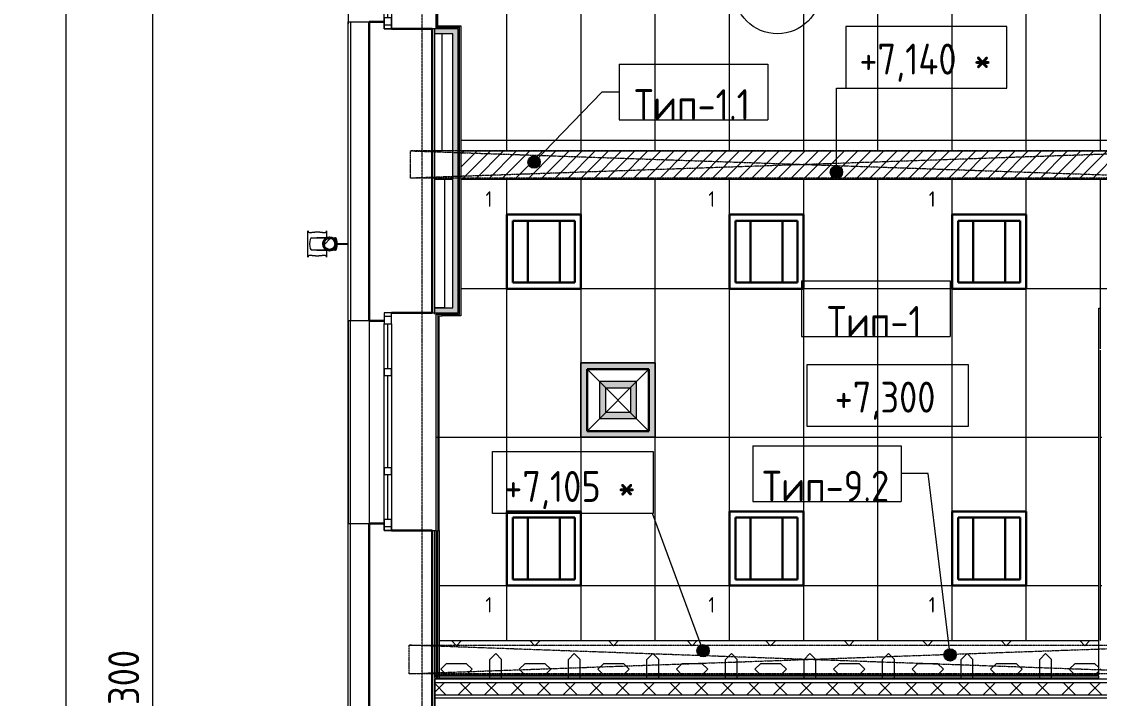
# Model space of a CAD drawing. Header units: millimetres. Extents: x -10474 to 67905, y -3824 to 44223.
# Drawn here: x -9738 to -1025, y 28340 to 33811 of the extents above; entities that cross this region are included whole.
import ezdxf

# ---------------------------------------------------------------- set-up
doc = ezdxf.new("R2010")
doc.units = ezdxf.units.MM
for name, pattern in [('ADSK_Линия сетки', [25, 20, -2.5, 0, -2.5]), ('ADSK_Штрих_ш3 п1_5', [4.5, 3, -1.5]), ('ADSK_Штрихпунктирная 2 точки_ш15 п1_5 п1_5 п1_5', [19.5, 15, -1.5, 0, -1.5, 0, -1.5])]:
    doc.linetypes.add(name, pattern=pattern)
for name, color, linetype, lineweight in [('_ Окна', 7, 'Continuous', 9), ('Аннотация', 7, 'Continuous', 20), ('Каркас', 7, 'Continuous', 18), ('Марки', 7, 'Continuous', 20), ('Марки помещений', 7, 'Continuous', 20), ('Обобщенные модели', 7, 'Continuous', 18), ('Окна', 7, 'Continuous', 9), ('Оси', 7, 'Continuous', 9), ('Отметки', 7, 'Continuous', 9), ('Перекрытие штриховка', 7, 'Continuous', 18), ('Потолки', 7, 'Continuous', 9), ('Потолки штриховка', 7, 'Continuous', 9), ('Размеры', 7, 'Continuous', 9), ('Размеры-100', 7, 'Continuous', 9), ('Стены внутренние', 7, 'Continuous', 18), ('Стены наружные', 7, 'Continuous', 18), ('Стены несущие', 7, 'Continuous', 30), ('Стены отделка', 7, 'Continuous', 30), ('Стены штриховка', 7, 'Continuous', 9), ('Узлы', 7, 'Continuous', 18)]:
    doc.layers.add(name, color=color, linetype=linetype, lineweight=lineweight)
doc.layers.add('Линии', color=7, linetype='Continuous', lineweight=9, true_color=0x00a600)
doc.styles.add('GOST Common_2', font='GOST_Common.ttf', dxfattribs={"width": 0.9, "height": 250})
doc.styles.add('GOST Common_4', font='GOST_Common.ttf', dxfattribs={"width": 0.9, "height": 125})
doc.styles.add('GOST Common_B', font='', dxfattribs={"width": 0.9, "height": 250})
doc.styles.get('GOST Common_B').set_extended_font_data('GOST Common', bold=True)
doc.dimstyles.new('ADSK_Основной_2_5_мм_Оси', dxfattribs={"dimscale": 304.8, "dimtxt": 251.428749, "dimasz": 0.463911, "dimexe": 0.492126, "dimexo": 0.492126, "dimgap": 0.098425, "dimtad": 1, "dimrnd": 0.01, "dimdsep": 46, "dimtxsty": 'GOST Common_2', "dimblk1": 'OBLIQUE', "dimblk2": 'OBLIQUE', "dimsah": 1, "dimcen": 0.09, "dimdle": 0.492126, "dimazin": 2, "dimtfac": 1, "dimtdec": 4, "dimtix": 1, "dimtmove": 0, "dimatfit": 3, "dimfxl": 1, "dimtvp": 1, "dimtolj": 1, "dimtzin": 0, "dimlwd": 20, "dimlwe": 20, "dimarcsym": 2})

# ---------------------------------------------------------------- blocks, each defined once
blk = doc.blocks.new('окно трехпол с фрамугой - 1740 и 1760 -2300_h___нов_ ок1-V9-План потолков 2-го этажа')
at = {"layer": '_ Окна', "lineweight": 18}
for p, q in [((-880, 75), (-880, 135)), ((-880, 135), (-790, 135)), ((-790, 135), (-790, 75)), ((-430, 75), (-430, 135)), ((-430, 135), (-370, 135)), ((-370, 135), (-370, 75)), ((370, 75), (370, 135)), ((370, 135), (430, 135)), ((430, 135), (430, 75)), ((790, 135), (790, 75)), ((880, 135), (790, 135)), ((880, 75), (880, 135)), ((-790, 75), (-880, 75)), ((-370, 75), (-430, 75)), ((430, 75), (370, 75)), ((790, 75), (880, 75))]:
    blk.add_line(p, q, dxfattribs=at)
at = {"layer": '_ Окна'}
for p, q in [((-850, 75), (-850, 135)), ((-790, 105), (-430, 105)), ((-370, 105), (370, 105)), ((430, 105), (790, 105)), ((850, 75), (850, 135))]:
    blk.add_line(p, q, dxfattribs=at)
at = {"layer": 'Окна'}
for p, q in [((-880, 135), (-880, 75)), ((-790, 135), (-880, 135)), ((-790, 135), (-430, 135)), ((-370, 135), (-430, 135)), ((-370, 135), (370, 135)), ((430, 135), (370, 135)), ((430, 135), (790, 135)), ((880, 135), (790, 135)), ((880, 75), (880, 135)), ((-880, 75), (-790, 75)), ((-430, 75), (-790, 75)), ((-430, 75), (-370, 75)), ((370, 75), (-370, 75)), ((370, 75), (430, 75)), ((790, 75), (430, 75)), ((790, 75), (880, 75))]:
    blk.add_line(p, q, dxfattribs=at)
blk = doc.blocks.new('Водосток - Тип 1 _карниз больше 490мм_-V24-План потолков 2-го этажа')
at = {"layer": 'Обобщенные модели', "lineweight": 9}
h = blk.add_hatch(dxfattribs=at)
h.set_pattern_fill('FP_56', color=256, style=0, pattern_type=2)
h.set_pattern_definition([(315, (-31888.43, -7087.79), (106.066, 106.066), [])])
h.paths.add_polyline_path([(76.3, 148.9), (85.9, 128.8), (103.5, 114.9), (125, 110), (146.7, 115), (164.1, 128.8), (173.7, 148.9), (173.3, 172.1), (164.1, 191.2), (144.7, 205.5), (125, 210), (103.3, 205), (85.9, 191.2), (76.3, 171.1), (76.3, 154.4)])
at = {"layer": 'Обобщенные модели'}
for p, q in [((18.8, 335), (24.9, 335)), ((75, 184.9), (75, 306.2)), ((75, 263.6), (75, 306.2)), ((175, 306.2), (175, 184.4)), ((175, 306.2), (175, 263.6)), ((225.1, 335), (231.2, 335)), ((24.9, 185), (18.8, 185)), ((75, 173), (75, 183.5)), ((175, 177.5), (175, 173)), ((231.2, 185), (225.1, 185)), ((75, 113.8), (75, 147)), ((75, 113.8), (75, 147)), ((120, 10), (120, 109.1)), ((130, 109.1), (130, 10)), ((175, 147), (175, 113.8)), ((175, 147), (175, 113.8))]:
    blk.add_line(p, q, dxfattribs=at)
at = {"layer": 'Обобщенные модели', "flags": 128}
for points in [[(75, 263.6), (75, 258), (75, 252.4), (75, 246.9), (75, 241.5), (75, 236.2), (75, 231.1), (75, 226), (75, 221.1), (75, 216.4), (75, 211.8), (75, 207.3), (75, 203), (75, 198.9), (75, 194.9), (75, 191.2), (75, 187.6), (75, 184.3), (75, 181.1), (75, 178.1), (75, 175.4), (75, 173)], [(175, 173), (175, 174.3), (175, 177), (175, 179.8), (175, 182.9), (175, 186.2), (175, 189.7), (175, 193.4), (175, 197.2), (175, 201.3), (175, 205.5), (175, 209.9), (175, 214.4), (175, 219.1), (175, 224), (175, 229), (175, 234.1), (175, 239.3), (175, 244.6), (175, 250.1), (175, 255.6), (175, 261.3), (175, 263.6)], [(75, 183.8), (75, 188.9), (75, 194), (75, 198.9), (75, 203.6), (75, 208.2), (75, 212.7), (75, 217), (75, 221.1), (75, 225.1), (75, 228.8), (75, 232.4), (75, 235.7), (75, 238.9), (75, 241.9), (75, 244.6), (75, 247.2), (75, 249.5), (75, 251.6), (75, 253.4), (75, 255.1), (75, 256.5), (75, 257.7), (75, 258.6), (75, 259.3), (75, 259.8), (75, 260)], [(75, 173.1), (75, 178.5), (75, 183.5)], [(175, 259.9), (175, 259.5), (175, 258.9), (175, 258.1), (175, 257), (175, 255.7), (175, 254.2), (175, 252.4), (175, 250.4), (175, 248.2), (175, 245.7), (175, 243), (175, 240.2), (175, 237.1), (175, 233.8), (175, 230.3), (175, 226.6), (175, 222.8), (175, 218.7), (175, 214.5), (175, 210.1), (175, 205.6), (175, 200.9), (175, 196), (175, 191), (175, 185.9), (175, 184.1)], [(175, 177.5), (175, 175.4), (175, 173)]]:
    blk.add_lwpolyline(points, dxfattribs=at)
at = {"layer": 'Обобщенные модели'}
for start, end in [(90, 270), (270, 90)]:
    blk.add_arc((125, 160), 52, start, end, dxfattribs=at)
at = {"layer": 'Обобщенные модели', "lineweight": 40}
for start, end in [(90, 270), (270, 90)]:
    blk.add_arc((125, 160), 50, start, end, dxfattribs=at)
at = {"layer": 'Обобщенные модели'}
for centre, major_axis, start_param, end_param in [((125, 306.2), (-50, 0), 4.712389, 6.283185), ((125, 306.2), (-50, 0), 4.712389, 6.283185), ((125, 306.2), (-50, 0), 3.141593, 4.712389), ((125, 306.2), (-50, 0), 3.141593, 4.712389), ((125, 113.8), (50, 0), 2.395226, 4.614684), ((125, 113.8), (50, 0), 2.395226, 4.614684), ((125, 113.8), (50, 0), 4.80927, 7.029552), ((125, 113.8), (50, 0), 4.80927, 7.029552)]:
    blk.add_ellipse(centre, major_axis=major_axis, ratio=0.309017, start_param=start_param, end_param=end_param, dxfattribs=at)
for points, knots in [([(18.8, 185), (21.1, 185), (25.1, 185.7), (28.9, 188.6), (30.8, 192.1), (31.6, 194.9), (32, 197.4), (32.1, 199.4), (32.2, 201.5), (32.2, 203.8), (32.1, 206.2), (31.9, 208.7), (31.6, 211.4), (31.3, 214.1), (31, 217), (30.6, 219.9), (30.2, 222.9), (29.8, 226), (29.4, 229.2), (29, 232.4), (28.7, 235.7), (28.3, 240.2), (27.8, 245.9), (27.4, 255.3), (27.4, 264.8), (27.8, 274.1), (28.3, 279.8), (28.7, 284.3), (29, 287.6), (29.4, 290.8), (29.8, 294), (30.2, 297.1), (30.6, 300.1), (31, 303.1), (31.3, 305.9), (31.6, 308.6), (31.9, 311.3), (32.1, 313.8), (32.2, 316.2), (32.2, 318.5), (32.1, 320.6), (32, 322.7), (31.6, 325.1), (30.8, 327.9), (28.9, 331.5), (25.1, 334.3), (21.1, 335), (18.8, 335)], [-1, -1, -1, -1, -0.941176, -0.882353, -0.852941, -0.823529, -0.808824, -0.794118, -0.779412, -0.764706, -0.75, -0.735294, -0.720588, -0.705882, -0.691176, -0.676471, -0.661765, -0.647059, -0.632353, -0.617647, -0.602941, -0.588235, -0.558824, -0.529412, -0.470588, -0.441176, -0.411765, -0.397059, -0.382353, -0.367647, -0.352941, -0.338235, -0.323529, -0.308824, -0.294118, -0.279412, -0.264706, -0.25, -0.235294, -0.220588, -0.205882, -0.191176, -0.176471, -0.147059, -0.117647, -0.058824, 0, 0, 0, 0]), ([(18.8, 335), (22.1, 335), (28.9, 335), (39.4, 335), (48.4, 335), (56, 335), (60.8, 335), (64.9, 335), (67.9, 335), (71, 335), (74.3, 335), (77.6, 335), (81, 335), (83.9, 335), (86.4, 335), (88.2, 335), (90.2, 335), (92.8, 335), (96.1, 335), (99.6, 335), (102.5, 335), (104.8, 335), (107.1, 335), (110.3, 335), (116, 335), (121.3, 335), (125, 335)], [-1, -1, -1, -1, -0.875, -0.75, -0.625, -0.5625, -0.5, -0.46875, -0.4375, -0.40625, -0.375, -0.34375, -0.3125, -0.28125, -0.265625, -0.25, -0.234375, -0.21875, -0.1875, -0.15625, -0.140625, -0.125, -0.109375, -0.09375, -0.0625, 0, 0, 0, 0]), ([(125, 335), (128.7, 335), (134, 335), (139.7, 335), (142.9, 335), (145.2, 335), (147.5, 335), (150.4, 335), (153.9, 335), (157.2, 335), (159.8, 335), (161.8, 335), (163.6, 335), (166.1, 335), (169, 335), (172.4, 335), (175.7, 335), (179, 335), (182.1, 335), (185.1, 335), (189.2, 335), (194, 335), (201.6, 335), (210.6, 335), (221.1, 335), (227.9, 335), (231.2, 335)], [-1, -1, -1, -1, -0.9375, -0.90625, -0.890625, -0.875, -0.859375, -0.84375, -0.8125, -0.78125, -0.765625, -0.75, -0.734375, -0.71875, -0.6875, -0.65625, -0.625, -0.59375, -0.5625, -0.53125, -0.5, -0.4375, -0.375, -0.25, -0.125, 0, 0, 0, 0]), ([(231.2, 335), (228.9, 335), (224.9, 334.3), (221.1, 331.4), (219.2, 327.9), (218.4, 325.1), (218, 322.6), (217.9, 320.6), (217.8, 318.5), (217.8, 316.2), (217.9, 313.8), (218.1, 311.3), (218.4, 308.6), (218.7, 305.9), (219, 303), (219.4, 300.1), (219.8, 297.1), (220.2, 294), (220.6, 290.8), (221, 287.6), (221.3, 284.3), (221.7, 279.8), (222.2, 274.1), (222.6, 264.7), (222.6, 255.2), (222.2, 245.9), (221.7, 240.2), (221.3, 235.7), (221, 232.4), (220.6, 229.2), (220.2, 226), (219.8, 222.9), (219.4, 219.9), (219, 216.9), (218.7, 214.1), (218.4, 211.4), (218.1, 208.7), (217.9, 206.2), (217.8, 203.8), (217.8, 201.5), (217.9, 199.4), (218, 197.3), (218.4, 194.9), (219.2, 192.1), (221.1, 188.5), (224.9, 185.7), (228.9, 185), (231.2, 185)], [-1, -1, -1, -1, -0.941176, -0.882353, -0.852941, -0.823529, -0.808824, -0.794118, -0.779412, -0.764706, -0.75, -0.735294, -0.720588, -0.705882, -0.691176, -0.676471, -0.661765, -0.647059, -0.632353, -0.617647, -0.602941, -0.588235, -0.558824, -0.529412, -0.470588, -0.441176, -0.411765, -0.397059, -0.382353, -0.367647, -0.352941, -0.338235, -0.323529, -0.308824, -0.294118, -0.279412, -0.264706, -0.25, -0.235294, -0.220588, -0.205882, -0.191176, -0.176471, -0.147059, -0.117647, -0.058824, 0, 0, 0, 0]), ([(74.3, 185), (73.2, 185), (71, 185), (67.9, 185), (64.9, 185), (60.8, 185), (56, 185), (48.4, 185), (39.4, 185), (28.9, 185), (22.1, 185), (18.8, 185)], [-0.625, -0.625, -0.625, -0.625, -0.59375, -0.5625, -0.53125, -0.5, -0.4375, -0.375, -0.25, -0.125, 0, 0, 0, 0]), ([(231.2, 185), (227.9, 185), (221.1, 185), (210.6, 185), (201.6, 185), (194, 185), (189.2, 185), (185.1, 185), (182.1, 185), (179, 185), (176.8, 185), (175.7, 185)], [-1, -1, -1, -1, -0.875, -0.75, -0.625, -0.5625, -0.5, -0.46875, -0.4375, -0.40625, -0.375, -0.375, -0.375, -0.375])]:
    blk.add_open_spline(points, degree=3, knots=knots, dxfattribs=at)
blk = doc.blocks.new('ADSK_Марка_Помещение_ОдноЗначение - Номер-159740-План потолков 2-го этажа')
at = {"layer": 'Марки помещений'}
blk.add_circle((0, 0), 3.5, dxfattribs=at)
blk = doc.blocks.new('DIMBLOCK2-План потолков 2-го этажа')
at = {"layer": 'Размеры-100', "lineweight": 40, "transparency": 16777216}
for p, q in [((-8680.7, 36545), (-8751.4, 36615.7)), ((-8680.7, 36545), (-8610, 36474.3)), ((-8680.7, 20245), (-8751.4, 20315.7)), ((-8680.7, 20245), (-8610, 20174.3))]:
    blk.add_line(p, q, dxfattribs=at)
at = {"layer": 'Размеры-100', "lineweight": 20, "transparency": 16777216}
for p, q in [((-8680.7, 36545), (-8730.7, 36545)), ((-8680.7, 36545), (-8680.7, 20245)), ((-8680.7, 36545), (-8530.7, 36545)), ((-8680.7, 20245), (-8730.7, 20245)), ((-8680.7, 20245), (-8530.7, 20245))]:
    blk.add_line(p, q, dxfattribs=at)
at = {"layer": 'Размеры-100', "color": 0, "lineweight": 20, "transparency": 16777216, "insert": (-9037.4, 28024.2), "char_height": 250, "width": 889.802, "attachment_point": 1, "rotation": 90, "line_spacing_factor": 1.022761, "style": 'GOST Common_2'}
blk.add_mtext('16300', dxfattribs=at)
blk = doc.blocks.new('_Oblique')
at = {"color": 0, "linetype": 'ByBlock', "lineweight": -2}
blk.add_line((-0.5, -0.5), (0.5, 0.5), dxfattribs=at)
blk = doc.blocks.new('DIMBLOCK7-План потолков 2-го этажа')
at = {"layer": 'Размеры-100', "lineweight": 20, "transparency": 16777216}
for p, q in [((-9380.7, 43195), (-9380.7, -155)), ((-9380.7, 43045), (-9430.7, 43045)), ((-9380.7, 43045), (-9230.7, 43045)), ((-9380.7, -5), (-9430.7, -5)), ((-9380.7, -5), (-9230.7, -5))]:
    blk.add_line(p, q, dxfattribs=at)
at = {"layer": 'Размеры-100', "lineweight": 40, "transparency": 16777216}
for p, q in [((-9380.7, 43045), (-9451.4, 43115.7)), ((-9380.7, 43045), (-9310, 42974.3)), ((-9380.7, -5), (-9451.4, 65.7)), ((-9380.7, -5), (-9310, -75.7))]:
    blk.add_line(p, q, dxfattribs=at)
at = {"layer": 'Размеры-100', "color": 0, "lineweight": 20, "transparency": 16777216, "insert": (-9737.4, 21115.2), "char_height": 250, "width": 971.623, "attachment_point": 1, "rotation": 90, "line_spacing_factor": 1.022761, "style": 'GOST Common_2'}
blk.add_mtext('43050', dxfattribs=at)
blk = doc.blocks.new('Высотные отметки - Рамка-12095-План потолков 2-го этажа')
at = {"layer": 'Аннотация'}
for p, q in [((-6.5, 0), (-6.5, 5)), ((-6.5, 5), (6.5, 5)), ((6.5, 5), (6.5, 0)), ((6.5, 0), (-6.5, 0))]:
    blk.add_line(p, q, dxfattribs=at)
blk = doc.blocks.new('ADSK_Марка_Потолок - ADSK_Марка и Смещение от уровня-155896-План потолков 2-го этажа')
at = {"layer": 'Марки'}
for p, q in [((-6, 4.5), (-6, 0)), ((-6, 4.5), (6, 4.5)), ((6, 4.5), (6, 0)), ((-6, 0), (6, 0))]:
    blk.add_line(p, q, dxfattribs=at)

msp = doc.modelspace()

# ---------------------------------------------------------------- hatches: boundary and pattern name
at = {"layer": 'Марки'}
h = msp.add_hatch(color=256, dxfattribs=at)
edge = h.paths.add_edge_path()
edge.add_arc((-5595.189, 32675.344), 50, 0, 360)
h = msp.add_hatch(color=256, dxfattribs=at)
edge = h.paths.add_edge_path()
edge.add_arc((-2232.339, 28691.738), 50, 0, 360)
at = {"layer": 'Отметки'}
h = msp.add_hatch(color=256, dxfattribs=at)
edge = h.paths.add_edge_path()
edge.add_arc((-3151.051, 32594.747), 50, 0, 360)
h = msp.add_hatch(color=256, dxfattribs=at)
edge = h.paths.add_edge_path()
edge.add_arc((-4228.272, 28725.569), 50, 0, 360)
at = {"layer": 'Перекрытие штриховка', "lineweight": 9, "true_color": 0x787878}
h = msp.add_hatch(dxfattribs=at)
h.set_pattern_fill('FP_42', color=8, style=0, pattern_type=2)
h.set_pattern_definition([(135, (0, 0), (-308.69595, 84.18955), [396.875, -79.375, 3.353, -76.022])])
h.paths.add_polyline_path([(-6387.788, 28505), (-6385.788, 28507), (-6387.788, 28507)])
at = {"layer": 'Потолки штриховка', "lineweight": 18}
h = msp.add_hatch(dxfattribs=at)
h.set_pattern_fill('FP_14', color=256, style=0, pattern_type=2)
h.set_pattern_definition([(90, (-3416.2, 31651.6), (600, -4e-14), []), (0, (-3416.2, 31651.6), (0, -1200), [])])
h.paths.add_polyline_path([(-1006.598, 28807), (-1006.598, 31154.797), (-1019.598, 31154.797), (-1019.598, 28807)])
h.paths.add_polyline_path([(-5390.183, 28807), (-1029.598, 28807), (-1029.598, 31494.797), (-1019.598, 31494.797), (-1019.598, 31164.797), (-1006.598, 31164.797), (-1006.598, 31482.297), (-1000.598, 31482.297), (-1000.598, 31529.797), (-433.915, 31529.797), (-436.913, 32535.61), (-6186.576, 32535.61), (-6186.576, 31432.773), (-6362.788, 31432.773), (-6362.788, 28807), (-6112.917, 28807)])
h.paths.add_polyline_path([(-6385.788, 28807), (-6372.788, 28807), (-6372.788, 31442.773), (-6196.576, 31442.773), (-6196.576, 32535.61), (-6199.576, 32535.61), (-6199.576, 31447.773), (-6201.576, 31447.773), (-6201.576, 31445.773), (-6385.788, 31445.773), (-6385.788, 28977.824)])
h.paths.add_polyline_path([(-423.915, 31529.797), (-410.915, 31529.797), (-413.913, 32535.61), (-426.913, 32535.61), (-424.807, 31829.284)])
h.paths.add_polyline_path([(-417.592, 32765.61), (-414.598, 32765.61), (-425.406, 36091.619), (-437.512, 36091.619), (-427.598, 32765.61), (-425.001, 32765.61)])
h.paths.add_polyline_path([(-440.591, 32765.61), (-437.598, 32765.61), (-448.338, 36091.619), (-946, 36091.619), (-946, 36103.619), (-447.548, 36103.619), (-448.338, 36368.493), (-6372.788, 36368.493), (-6372.788, 33777.771), (-6186.576, 33777.771), (-6186.576, 32765.61), (-608.125, 32765.61)])
h.paths.add_polyline_path([(-6196.576, 32765.61), (-6196.576, 33767.771), (-6382.788, 33768.253), (-6382.788, 36368.493), (-6385.788, 36368.493), (-6385.788, 33764.771), (-6201.578, 33764.771), (-6201.576, 33762.771), (-6199.576, 33762.771), (-6199.576, 32765.61)])
h.paths.add_polyline_path([(-437.548, 36103.619), (-424.548, 36103.619), (-425.406, 36391.493), (-6385.788, 36391.493), (-6385.788, 36378.493), (-438.367, 36378.493), (-438.338, 36368.493)])
h.paths.add_polyline_path([(-423.406, 36391.493), (-423.412, 36393.493), (-425.406, 36391.493), (-423.412, 36391.493)])
h.paths.add_polyline_path([(-6385.788, 36391.493), (-6387.788, 36393.493), (-6387.788, 36391.493)])
at = {"layer": 'Потолки штриховка', "lineweight": 18, "true_color": 0x787878}
h = msp.add_hatch(dxfattribs=at)
h.set_pattern_fill('FP_49', color=8, style=0, pattern_type=2)
h.set_pattern_definition([(45, (0, 0), (-53.03301, 53.03301), [])])
h.paths.add_polyline_path([(-1053.777, 32535.61), (-436.913, 32535.61), (-437.598, 32765.61), (-6186.576, 32765.61), (-6186.576, 32535.61), (-1291.179, 32535.61)])
h.paths.add_polyline_path([(-413.913, 32535.61), (-415.592, 32765.61), (-427.598, 32765.61), (-426.913, 32535.61), (-415.592, 32535.61)])
h.paths.add_polyline_path([(-6199.576, 32535.61), (-6196.576, 32535.61), (-6196.576, 32765.61), (-6199.576, 32765.61), (-6199.576, 32615.61)])
at = {"layer": 'Потолки штриховка', "lineweight": 18}
h = msp.add_hatch(dxfattribs=at)
h.set_pattern_fill('FP_50', color=256, style=0, pattern_type=2)
h.set_pattern_definition([(45, (0, 0), (0, 635), [67.352, -381.661]), (0, (47.62, 47.62), (317.5, 317.5), [158.75, -476.25]), (315, (206.38, 47.62), (635, 0), [67.352, -381.661]), (225, (254, 0), (0, -635), [67.352, -381.661]), (0, (47.62, -47.62), (317.5, 317.5), [158.75, -476.25]), (315, (0, 0), (635, 0), [67.352, -381.661]), (90, (396.88, -79.38), (-317.5, 317.5), [158.75, -476.25]), (45, (396.88, 79.38), (0, 635), [67.352, -381.661]), (45, (444.5, -127), (0, 635), [67.352, -381.661]), (90, (492.12, -79.38), (-317.5, 317.5), [158.75, -476.25]), (315, (396.88, -79.38), (635, 0), [67.352, -381.661]), (315, (444.5, 127), (635, 0), [67.352, -381.661])])
h.paths.add_polyline_path([(-6385.788, 28507), (-6372.788, 28507), (-6372.788, 28520), (-6385.788, 28520), (-6385.788, 28510.739)])
h.paths.add_polyline_path([(-6362.788, 28507), (-1029.598, 28507), (-1029.631, 28520), (-6362.788, 28520), (-6362.788, 28510.739)])
h.paths.add_polyline_path([(-1019.598, 28507), (-1006.598, 28507), (-1006.598, 28807), (-1019.598, 28807), (-1019.598, 28510.739)])
h.paths.add_polyline_path([(-6112.917, 28530), (-1029.598, 28530), (-1029.598, 28807), (-6362.788, 28807), (-6362.788, 28530), (-6267.698, 28530)])
h.paths.add_polyline_path([(-6385.788, 28530), (-6372.788, 28530), (-6372.788, 28807), (-6385.788, 28807), (-6385.788, 28692.733)])
at = {"layer": 'Стены внутренние'}
for points in [[(-6341.758, 33712.771), (-6251.576, 33712.771), (-6251.576, 33752.771), (-6397.788, 33752.771), (-6397.788, 33712.771), (-6380.278, 33712.771)], [(-6211.576, 31497.773), (-6211.576, 33752.771), (-6251.576, 33752.771), (-6251.576, 31497.773)], [(-6211.614, 31457.773), (-6211.576, 31458.253), (-6211.576, 31497.773), (-6397.788, 31497.773), (-6397.788, 31457.773), (-6319.332, 31457.773)]]:
    msp.add_hatch(color=256, dxfattribs=at).paths.add_polyline_path(points)
at = {"layer": 'Стены внутренние', "lineweight": 9}
h = msp.add_hatch(dxfattribs=at)
h.set_pattern_fill('FP_4', color=256, style=0, pattern_type=2)
h.set_pattern_definition([(45, (0, 0), (-106.066, 106.066), []), (135, (0, 0), (-106.066, -106.066), [])])
h.paths.add_polyline_path([(-692.41, 28370), (-386.225, 28370), (-386.225, 28470), (-6397.788, 28470), (-6397.788, 28370), (-1006.598, 28370)])
at = {"layer": 'Узлы', "true_color": 0x939393}
h = msp.add_hatch(color=252, dxfattribs=at)
h.paths.add_polyline_path([(-5216.225, 30451.594), (-4616.225, 30451.594), (-4616.225, 31051.594), (-5216.225, 31051.594), (-5216.225, 30501.594)])
h.paths.add_polyline_path([(-5166.225, 30501.594), (-5166.225, 31001.594), (-4666.225, 31001.594), (-4666.225, 30501.594)])
h.paths.add_polyline_path([(-5066.225, 30601.594), (-4766.225, 30601.594), (-4766.225, 30901.594), (-5066.225, 30901.594), (-5066.225, 30651.594)])
h.paths.add_polyline_path([(-5016.225, 30651.594), (-5016.225, 30851.594), (-4816.225, 30851.594), (-4816.225, 30651.594)])

# ---------------------------------------------------------------- linework, layer by layer
at = {"layer": 'Каркас', "color": 8, "linetype": 'ADSK_Штрих_ш3 п1_5', "lineweight": 9, "true_color": 0x808080}
for p, q in [((-6341.758, 33712.771), (-6341.758, 32765.61)), ((-6251.576, 32765.61), (-6397.788, 32765.61)), ((-6251.576, 32535.61), (-6397.788, 32535.61)), ((-6319.332, 32535.61), (-6319.332, 31497.773))]:
    msp.add_line(p, q, dxfattribs=at)
at = {"layer": 'Линии', "color": 7, "linetype": 'ADSK_Штрихпунктирная 2 точки_ш15 п1_5 п1_5 п1_5'}
for p, q in [((-6595.111, 32545.61), (-6595.111, 32765.61)), ((-191.978, 32765.61), (-6595.111, 32765.61)), ((-191.978, 32765.61), (-6595.111, 32545.61)), ((-6595.111, 32765.61), (-191.978, 32545.297)), ((-191.978, 32545.61), (-6595.111, 32545.61)), ((-6604.651, 28770), (-188.155, 28770)), ((-6604.651, 28540), (-6604.651, 28770)), ((-6604.651, 28540), (-188.155, 28770)), ((-188.155, 28540), (-6604.651, 28770)), ((-188.155, 28540), (-6604.651, 28540))]:
    msp.add_line(p, q, dxfattribs=at)
at = {"layer": 'Линии', "color": 5, "lineweight": 30, "true_color": 0x0000ff}
for p, q in [((-5816.225, 32251.594), (-5216.225, 32251.594)), ((-5816.225, 31651.594), (-5816.225, 32251.594)), ((-5216.225, 32251.594), (-5216.225, 31651.594)), ((-4016.225, 32251.594), (-3416.225, 32251.594)), ((-4016.225, 31651.594), (-4016.225, 32251.594)), ((-3416.225, 32251.594), (-3416.225, 31651.594)), ((-2216.225, 32251.594), (-1616.225, 32251.594)), ((-2216.225, 31651.594), (-2216.225, 32251.594)), ((-1616.225, 32251.594), (-1616.225, 31651.594)), ((-5266.225, 32201.594), (-5766.225, 32201.594)), ((-5766.225, 32201.594), (-5766.225, 31701.594)), ((-5646.225, 32201.594), (-5646.225, 31701.594)), ((-5386.225, 32201.594), (-5386.225, 31701.594)), ((-5266.225, 31701.594), (-5266.225, 32201.594)), ((-3466.225, 32201.594), (-3966.225, 32201.594)), ((-3966.225, 32201.594), (-3966.225, 31701.594)), ((-3846.225, 32201.594), (-3846.225, 31701.594)), ((-3586.225, 32201.594), (-3586.225, 31701.594)), ((-3466.225, 31701.594), (-3466.225, 32201.594)), ((-1666.225, 32201.594), (-2166.225, 32201.594)), ((-2166.225, 32201.594), (-2166.225, 31701.594)), ((-2046.225, 32201.594), (-2046.225, 31701.594)), ((-1786.225, 32201.594), (-1786.225, 31701.594)), ((-1666.225, 31701.594), (-1666.225, 32201.594)), ((-5216.225, 31651.594), (-5816.225, 31651.594)), ((-5766.225, 31701.594), (-5266.225, 31701.594)), ((-3416.225, 31651.594), (-4016.225, 31651.594)), ((-3966.225, 31701.594), (-3466.225, 31701.594)), ((-1616.225, 31651.594), (-2216.225, 31651.594)), ((-2166.225, 31701.594), (-1666.225, 31701.594)), ((-4666.225, 31001.594), (-5166.225, 31001.594)), ((-5166.225, 31001.594), (-5166.225, 30501.594)), ((-4666.225, 30501.594), (-4666.225, 31001.594)), ((-5166.225, 30501.594), (-4666.225, 30501.594)), ((-5816.225, 29851.594), (-5216.225, 29851.594)), ((-5816.225, 29251.594), (-5816.225, 29851.594)), ((-5266.225, 29801.594), (-5766.225, 29801.594)), ((-5766.225, 29801.594), (-5766.225, 29301.594)), ((-5646.225, 29801.594), (-5646.225, 29301.594)), ((-5386.225, 29801.594), (-5386.225, 29301.594)), ((-5266.225, 29301.594), (-5266.225, 29801.594)), ((-5216.225, 29851.594), (-5216.225, 29251.594)), ((-2216.225, 29851.594), (-1616.225, 29851.594)), ((-2216.225, 29251.594), (-2216.225, 29851.594)), ((-1666.225, 29801.594), (-2166.225, 29801.594)), ((-2166.225, 29801.594), (-2166.225, 29301.594)), ((-2046.225, 29801.594), (-2046.225, 29301.594)), ((-1786.225, 29801.594), (-1786.225, 29301.594)), ((-1666.225, 29301.594), (-1666.225, 29801.594)), ((-1616.225, 29851.594), (-1616.225, 29251.594)), ((-5766.225, 29301.594), (-5266.225, 29301.594)), ((-2166.225, 29301.594), (-1666.225, 29301.594)), ((-5216.225, 29251.594), (-5816.225, 29251.594)), ((-1616.225, 29251.594), (-2216.225, 29251.594))]:
    msp.add_line(p, q, dxfattribs=at)
at = {"layer": 'Линии', "color": 7, "lineweight": 18}
for p, q in [((-5216.225, 31051.594), (-4616.225, 31051.594)), ((-5216.225, 30451.594), (-5216.225, 31051.594)), ((-4616.225, 31051.594), (-4616.225, 30451.594)), ((-5166.225, 31001.594), (-4666.225, 30501.594)), ((-4666.225, 31001.594), (-5166.225, 30501.594)), ((-4616.225, 30451.594), (-5216.225, 30451.594))]:
    msp.add_line(p, q, dxfattribs=at)
at = {"layer": 'Линии', "color": 7}
for p, q in [((-4616.225, 31051.594), (-5216.225, 31051.594)), ((-5216.225, 31051.594), (-5216.225, 30451.594)), ((-4616.225, 30451.594), (-4616.225, 31051.594)), ((-5166.225, 30501.594), (-5166.225, 31001.594)), ((-5166.225, 31001.594), (-4666.225, 31001.594)), ((-4666.225, 31001.594), (-4666.225, 30501.594)), ((-5066.225, 30901.594), (-5066.225, 30601.594)), ((-4766.225, 30901.594), (-5066.225, 30901.594)), ((-5016.225, 30851.594), (-4816.225, 30851.594)), ((-5016.225, 30651.594), (-5016.225, 30851.594)), ((-4816.225, 30851.594), (-4816.225, 30651.594)), ((-4766.225, 30601.594), (-4766.225, 30901.594)), ((-5066.225, 30601.594), (-4766.225, 30601.594)), ((-4816.225, 30651.594), (-5016.225, 30651.594)), ((-4666.225, 30501.594), (-5166.225, 30501.594)), ((-5216.225, 30451.594), (-4616.225, 30451.594))]:
    msp.add_line(p, q, dxfattribs=at)
at = {"layer": 'Линии', "color": 1, "lineweight": 30, "true_color": 0xff0000}
for p, q in [((-4016.225, 29851.594), (-3416.225, 29851.594)), ((-4016.225, 29251.594), (-4016.225, 29851.594)), ((-3466.225, 29801.594), (-3966.225, 29801.594)), ((-3966.225, 29801.594), (-3966.225, 29301.594)), ((-3846.225, 29801.594), (-3846.225, 29301.594)), ((-3586.225, 29801.594), (-3586.225, 29301.594)), ((-3466.225, 29301.594), (-3466.225, 29801.594)), ((-3416.225, 29851.594), (-3416.225, 29251.594)), ((-3966.225, 29301.594), (-3466.225, 29301.594)), ((-3416.225, 29251.594), (-4016.225, 29251.594))]:
    msp.add_line(p, q, dxfattribs=at)
at = {"layer": 'Марки'}
for p, q in [((-5595.189, 32675.344), (-5044.102, 33242.327)), ((-5044.102, 33242.327), (-4906.33, 33242.327)), ((-2410.297, 30157.83), (-2626.436, 30157.83)), ((-2232.339, 28691.738), (-2410.297, 30157.83))]:
    msp.add_line(p, q, dxfattribs=at)
for centre in [(-5595.189, 32675.344), (-2232.339, 28691.738)]:
    msp.add_circle(centre, 50, dxfattribs=at)
at = {"layer": 'Оси', "linetype": 'ADSK_Линия сетки'}
msp.add_line((-6500.435, -3024.361), (-6500.435, 44110.064), dxfattribs=at)
at = {"layer": 'Отметки', "lineweight": 20}
for p, q in [((-3151.051, 33271.41), (-2424.274, 33271.41)), ((-3151.051, 32594.747), (-3151.051, 33271.41)), ((-4637.876, 29835.165), (-5281.693, 29835.165)), ((-4228.272, 28725.569), (-4637.876, 29835.165))]:
    msp.add_line(p, q, dxfattribs=at)
at = {"layer": 'Отметки'}
for centre in [(-3151.051, 32594.747), (-4228.272, 28725.569)]:
    msp.add_circle(centre, 50, dxfattribs=at)
at = {"layer": 'Потолки'}
for p, q in [((-6199.576, 32765.61), (-6196.576, 32765.61)), ((-6186.576, 32765.61), (-437.598, 32765.61)), ((-6196.576, 32535.61), (-6199.576, 32535.61)), ((-436.913, 32535.61), (-6186.576, 32535.61)), ((-6385.788, 28807), (-6372.788, 28807)), ((-6362.788, 28807), (-1029.598, 28807))]:
    msp.add_line(p, q, dxfattribs=at)
at = {"layer": 'Стены внутренние'}
for p, q in [((-6382.788, 35512.771), (-6382.788, 33767.771)), ((-6372.788, 33777.771), (-6372.788, 35512.771)), ((-6382.788, 33767.771), (-6372.788, 33767.771)), ((-6319.332, 31498.253), (-6397.788, 31498.253)), ((-6397.788, 31445.773), (-6397.788, 31457.773)), ((-6927.788, 31392.773), (-6927.788, 29752.773)), ((-6337.788, 31442.773), (-6372.788, 31442.773)), ((-6372.788, 31442.773), (-6372.788, 29697.773)), ((-6362.788, 31432.773), (-6337.788, 31432.773)), ((-6362.788, 29697.773), (-6362.788, 31432.773))]:
    msp.add_line(p, q, dxfattribs=at)
at = {"layer": 'Стены наружные'}
for p, q in [((-7098.788, 35478.855), (-7098.788, 33793.409)), ((-6385.788, 33764.771), (-6385.788, 35512.771)), ((-7097.788, 35447.771), (-7097.788, 33807.771)), ((-7097.788, 33793.409), (-7098.788, 33793.409)), ((-7098.788, 29748.668), (-7098.788, 31427.639)), ((-7097.788, 31427.639), (-7098.788, 31427.639)), ((-7097.788, 31392.773), (-7098.788, 31392.773)), ((-7097.788, 31392.773), (-7097.788, 29752.773)), ((-7077.788, 29752.773), (-7077.788, 31392.773)), ((-6385.788, 31445.773), (-6337.788, 31445.773)), ((-6385.788, 29697.773), (-6385.788, 31445.773)), ((-7098.788, 29752.773), (-7097.788, 29752.773)), ((-7098.788, 29748.668), (-7097.788, 29748.668))]:
    msp.add_line(p, q, dxfattribs=at)
at = {"layer": 'Стены несущие'}
for p, q in [((-6927.788, 33807.771), (-6807.788, 33807.771)), ((-6927.788, 33807.771), (-6927.788, 31392.773)), ((-6747.788, 33752.771), (-6417.788, 33752.771)), ((-6417.788, 31457.773), (-6417.788, 33752.771)), ((-6417.788, 31457.773), (-6747.788, 31457.773)), ((-6807.788, 31392.773), (-6927.788, 31392.773)), ((-6927.788, 27351.994), (-6927.788, 29752.773)), ((-6927.788, 29752.773), (-6807.788, 29752.773)), ((-6747.788, 29697.773), (-6417.788, 29697.773)), ((-6417.788, 29697.773), (-6417.788, 27416.994))]:
    msp.add_line(p, q, dxfattribs=at)
at = {"layer": 'Стены отделка', "lineweight": 9}
for p, q in [((-7097.788, 31392.773), (-7097.788, 33807.771)), ((-7097.788, 33807.771), (-6927.788, 33807.771)), ((-6211.576, 33752.771), (-6417.788, 33752.771)), ((-6397.788, 31497.773), (-6397.788, 33752.771)), ((-6385.788, 33764.771), (-6201.576, 33764.771)), ((-6385.788, 33752.771), (-6385.788, 33764.771)), ((-6372.788, 33777.771), (-6186.576, 33777.771)), ((-6372.788, 33767.771), (-6372.788, 33777.771)), ((-6196.576, 33767.771), (-6372.788, 33767.771)), ((-6211.576, 33752.771), (-6211.576, 31457.773)), ((-6199.576, 33762.771), (-6199.576, 31447.773)), ((-6196.576, 31442.773), (-6196.576, 33767.771)), ((-6186.576, 33777.771), (-6186.576, 31432.773)), ((-6251.576, 33712.771), (-6397.788, 33712.771)), ((-6251.576, 31497.773), (-6251.576, 33712.771)), ((-6417.788, 31457.773), (-6211.576, 31457.773)), ((-6397.788, 31457.773), (-6397.788, 31497.773)), ((-6397.788, 31497.773), (-6251.576, 31497.773)), ((-6337.788, 31445.773), (-6337.788, 31457.773)), ((-1029.598, 28530), (-1029.598, 31494.797)), ((-1029.598, 31494.797), (-1019.598, 31494.797)), ((-6927.788, 31392.773), (-7097.788, 31392.773)), ((-7077.788, 31398.773), (-7077.788, 31392.773)), ((-6201.576, 31445.773), (-6337.788, 31445.773)), ((-6337.788, 31432.773), (-6337.788, 31442.773)), ((-6337.788, 31442.773), (-6196.576, 31442.773)), ((-6186.576, 31432.773), (-6337.788, 31432.773)), ((-7097.788, 27351.994), (-7097.788, 29752.773)), ((-7097.788, 29752.773), (-6927.788, 29752.773)), ((-7077.788, 29752.773), (-7077.788, 29748.773)), ((-6417.788, 29697.773), (-6385.788, 29697.773)), ((-6385.788, 29697.773), (-6385.788, 28530)), ((-6372.788, 28507), (-6372.788, 29697.773)), ((-6372.788, 29697.773), (-6362.788, 29697.773)), ((-6362.788, 29697.773), (-6362.788, 28507)), ((-6397.788, 28505), (-6397.788, 28274.907)), ((-6397.788, 28274.907), (-6397.788, 28495)), ((-386.225, 28495), (-6397.788, 28495)), ((-6385.788, 28530), (-1029.598, 28530)), ((-1029.598, 28520), (-6385.788, 28520)), ((-6385.788, 28520), (-6385.788, 28507)), ((-6385.788, 28507), (-6372.788, 28507)), ((-6362.788, 28507), (-1029.598, 28507)), ((-1029.598, 28507), (-1029.598, 28520)), ((-6397.788, 28345), (-386.225, 28345))]:
    msp.add_line(p, q, dxfattribs=at)
at = {"layer": 'Стены штриховка'}
for p, q in [((-7077.788, 33807.771), (-7077.788, 31398.773)), ((-6199.576, 33762.771), (-6385.788, 33762.771)), ((-6201.576, 31445.773), (-6201.576, 33764.771)), ((-6201.576, 33764.771), (-6199.576, 33764.771)), ((-6199.576, 33764.771), (-6199.576, 33762.771)), ((-6337.788, 31447.773), (-6199.576, 31447.773)), ((-6199.576, 31445.773), (-6201.576, 31445.773)), ((-6199.576, 31447.773), (-6199.576, 31445.773)), ((-7077.788, 27357.994), (-7077.788, 29748.773)), ((-6397.788, 28505), (-6397.788, 29697.773)), ((-6387.788, 29697.773), (-6387.788, 28530)), ((-6397.788, 28530), (-6385.788, 28530)), ((-6397.788, 28520), (-6385.788, 28520)), ((-6387.788, 28520), (-6387.788, 28505)), ((-6387.788, 28505), (-6372.788, 28505)), ((-6372.788, 28495), (-6372.788, 28507)), ((-6362.788, 28495), (-6362.788, 28507)), ((-6362.788, 28505), (-1029.598, 28505)), ((-1029.598, 28495), (-1029.598, 28507)), ((-6397.788, 28470), (-386.225, 28470)), ((-6397.788, 28370), (-386.225, 28370))]:
    msp.add_line(p, q, dxfattribs=at)

# ---------------------------------------------------------------- block references
at = {"layer": 'Аннотация', "extrusion": (0, 0, -1), "xscale": 99.99999999999993, "yscale": 99.99999999999993, "zscale": 99.99999999999993}
msp.add_blockref('Высотные отметки - Рамка-12095-План потолков 2-го этажа', (2424.274, 33271.41), dxfattribs=at)
at = {"layer": 'Марки', "xscale": 99.99999999999993, "yscale": 99.99999999999993, "zscale": 99.99999999999993}
for p in [(-4306.33, 33017.327), (-2832.679, 31265.018), (-3226.436, 29932.83)]:
    msp.add_blockref('ADSK_Марка_Потолок - ADSK_Марка и Смещение от уровня-155896-План потолков 2-го этажа', p, dxfattribs=at)
at = {"layer": 'Марки помещений', "xscale": 99.99999999999993, "yscale": 99.99999999999993, "zscale": 99.99999999999993}
msp.add_blockref('ADSK_Марка_Помещение_ОдноЗначение - Номер-159740-План потолков 2-го этажа', (-3627.747, 34061.611), dxfattribs=at)
at = {"layer": 'Обобщенные модели', "rotation": 90.00000000000007}
msp.add_blockref('Водосток - Тип 1 _карниз больше 490мм_-V24-План потолков 2-го этажа', (-7087.788, 31888.433), dxfattribs=at)
at = {"layer": 'Окна', "rotation": 90.0000000000002}
for p in [(-6672.788, 34632.771), (-6672.788, 30577.773)]:
    msp.add_blockref('окно трехпол с фрамугой - 1740 и 1760 -2300_h___нов_ ок1-V9-План потолков 2-го этажа', p, dxfattribs=at)
at = {"layer": 'Отметки', "lineweight": 20, "xscale": 99.99999999999993, "yscale": 99.99999999999993, "zscale": 99.99999999999993}
for p in [(-2736.213, 30539.373), (-5281.693, 29835.165)]:
    msp.add_blockref('Высотные отметки - Рамка-12095-План потолков 2-го этажа', p, dxfattribs=at)

# ---------------------------------------------------------------- texts
at = {"layer": 'Аннотация', "lineweight": 9, "char_height": 125, "width": 175.5, "attachment_point": 5, "line_spacing_factor": 1.022766, "style": 'GOST Common_4'}
for insert in [(-5960.525, 32376.689), (-4158.98, 32376.689), (-2377.233, 32376.689), (-5960.525, 29096.538), (-4158.98, 29096.538), (-2377.233, 29096.538)]:
    msp.add_mtext('\\pt180,360,540,720,900,1080,1260,1440,1620,1800,1980,2160,2340,2520,2700,2880,3060,3240,3420,3600,3780,3960,4140,4320,4500,4680,4860,5040,5220,5400,5580,5760;1 ', dxfattribs=dict(at, insert=insert))
at = {"layer": 'Марки', "lineweight": 9, "char_height": 250, "attachment_point": 5, "line_spacing_factor": 1.022766, "style": 'GOST Common_B'}
for s, insert, width in [('\\pt1143,2286,3429,4572,5715,6858,8001,9144,10287,11430,12573,13716,14859,16002,17145,18288,19431,20574,21717,22860,24003,25146,26289,27432,28575,29718,30861,32004,33147,34290,35433,36576;Тип-1.1', (-4316.961, 33139.483), 982.8), ('\\pt1143,2286,3429,4572,5715,6858,8001,9144,10287,11430,12573,13716,14859,16002,17145,18288,19431,20574,21717,22860,24003,25146,26289,27432,28575,29718,30861,32004,33147,34290,35433,36576;Тип-1', (-2843.31, 31387.174), 792), ('\\pt1143,2286,3429,4572,5715,6858,8001,9144,10287,11430,12573,13716,14859,16002,17145,18288,19431,20574,21717,22860,24003,25146,26289,27432,28575,29718,30861,32004,33147,34290,35433,36576;Тип-9.2', (-3236.617, 30054.985), 1065.6)]:
    msp.add_mtext(s, dxfattribs=dict(at, insert=insert, width=width))
at = {"layer": 'Отметки', "lineweight": 20, "char_height": 250, "attachment_point": 1, "line_spacing_factor": 1.022761, "style": 'GOST Common_2'}
for s, insert, width in [('+7,140 *', (-2965.071, 33632.536), 1282.25687), ('+7,300', (-3164.889, 30900.388), 1028.82257), ('+7,105 *', (-5836.446, 30178.181), 1255.10319)]:
    msp.add_mtext(s, dxfattribs=dict(at, insert=insert, width=width))

# ---------------------------------------------------------------- dimensions: what is measured, and where the dimension line sits
at = {"layer": 'Размеры', "lineweight": 20}
for base, p1, p2, override, picture, middle in [((-9380.683, -5), (-9280.698, 43045), (-9280.698, -5), {"dimpost": '<>', "dimfxl": 43050}, 'DIMBLOCK7-План потолков 2-го этажа', (-9535.683, 21520)), ((-8680.683, 20245), (-8580.698, 36545), (-8580.698, 20245), {"dimpost": '<>', "dimfxl": 16300}, 'DIMBLOCK2-План потолков 2-го этажа', (-8835.683, 28395))]:
    dim = msp.add_linear_dim(base=base, p1=p1, p2=p2, angle=90, dimstyle='ADSK_Основной_2_5_мм_Оси', override=override, dxfattribs=at)
    dim.commit()
    dim.dimension.update_dxf_attribs({"geometry": picture, "text_midpoint": middle})

doc.saveas('drawing.dxf')
